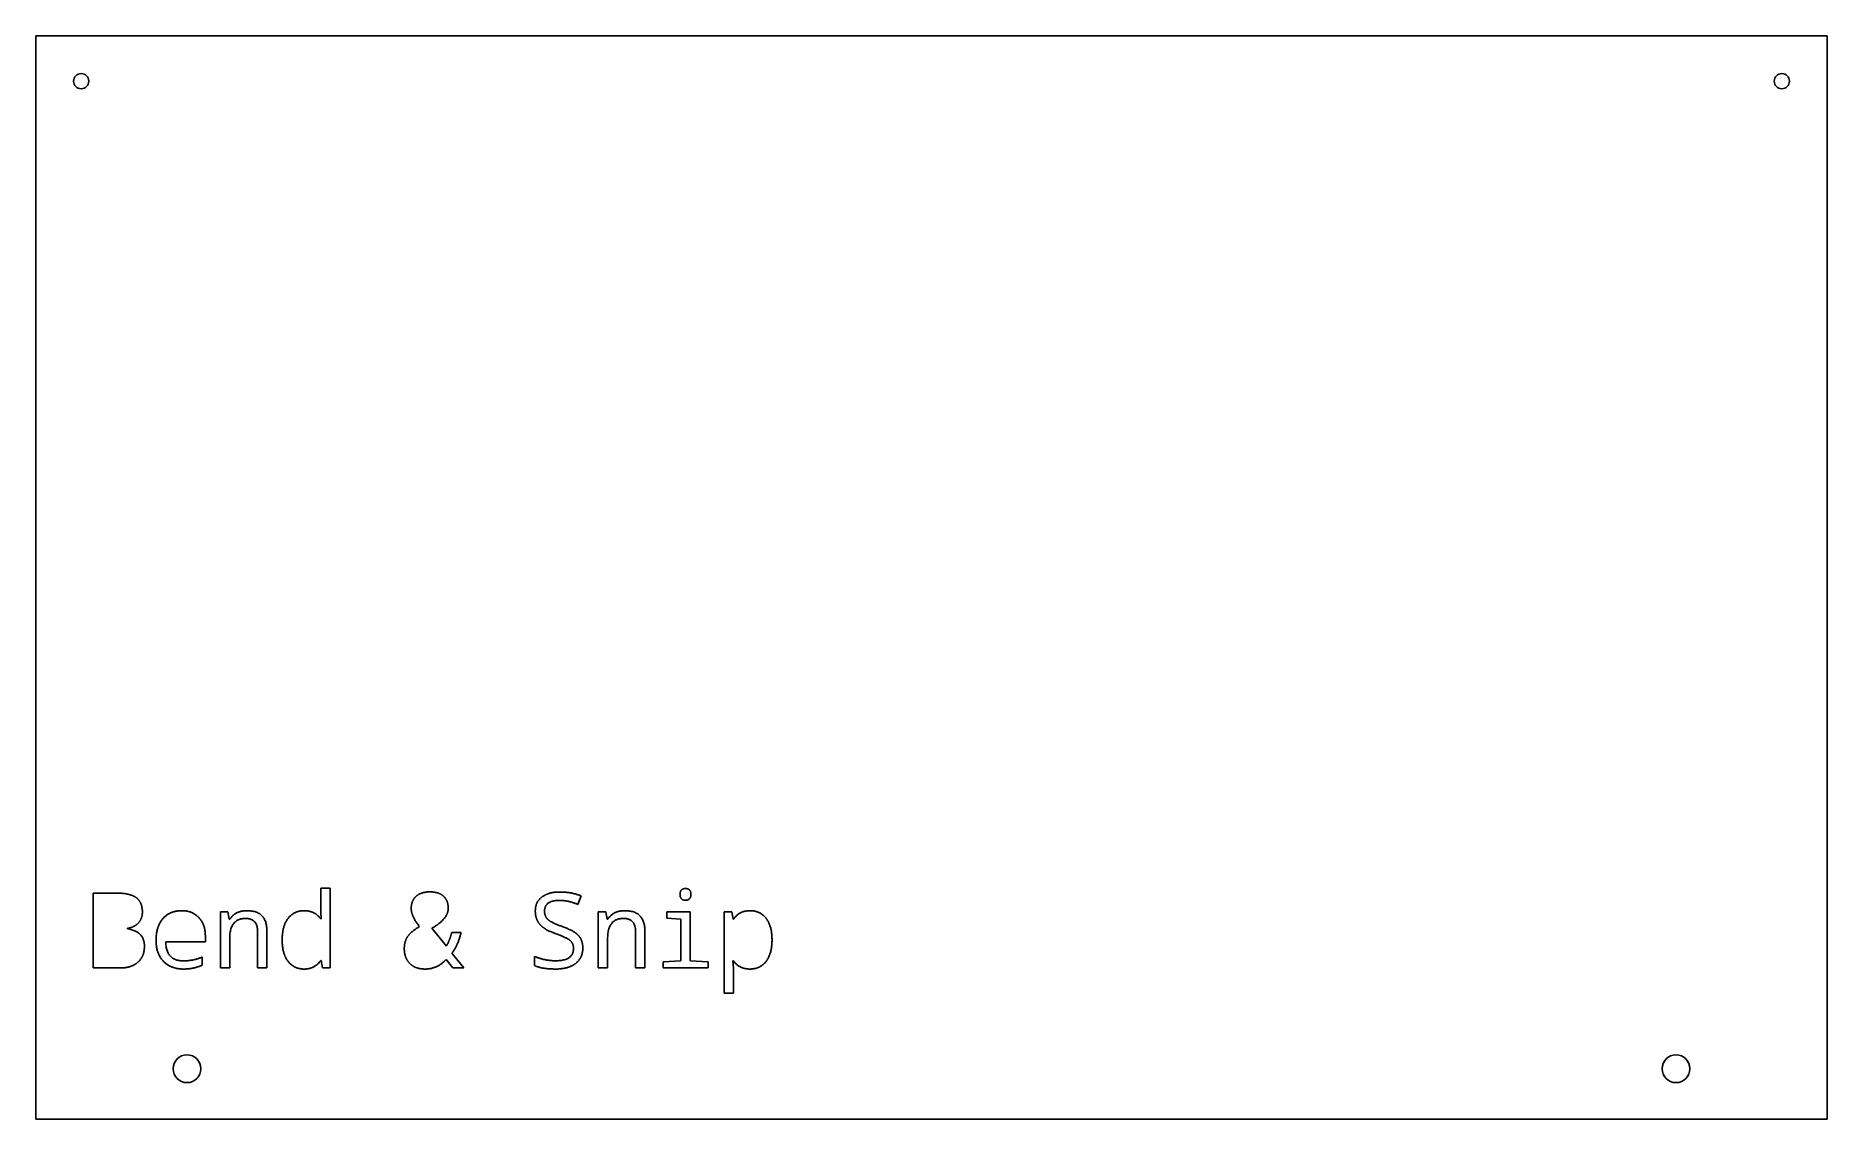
# Model space of a CAD drawing. Extents: x -223 to 132, y -19 to 196.
import ezdxf

# ---------------------------------------------------------------- set-up
doc = ezdxf.new("R2010")
doc.units = 0
doc.layers.add('VISIBLE', color=7, linetype='CONTINUOUS')

msp = doc.modelspace()

# ---------------------------------------------------------------- linework, layer by layer
at = {"layer": 'VISIBLE'}
for p, q in [((-223.41, -18.63), (-223.41, 196.37)), ((-223.41, 196.37), (132.19, 196.37)), ((132.19, -18.63), (132.19, 196.37)), ((-212.04, 11.37), (-212.04, 26.24)), ((-212.04, 26.24), (-207.56, 26.24)), ((-166.86, 22.76), (-166.86, 27.2)), ((-166.86, 27.2), (-165.01, 27.2)), ((-165.01, 27.2), (-165.01, 11.37)), ((-115.14, 25.66), (-115.79, 23.99)), ((-186.78, 11.37), (-186.78, 22.54)), ((-186.78, 22.54), (-185.28, 22.54)), ((-185.28, 22.54), (-185.01, 21.03)), ((-111.76, 11.37), (-111.76, 22.54)), ((-111.76, 22.54), (-110.26, 22.54)), ((-110.26, 22.54), (-109.99, 21.03)), ((-98.12, 21.29), (-98.12, 22.54)), ((-98.12, 22.54), (-93.53, 22.54)), ((-93.53, 22.54), (-93.53, 12.82)), ((-86.77, 6.36), (-86.77, 22.54)), ((-86.77, 22.54), (-85.28, 22.54)), ((-85.28, 22.54), (-85, 21.03)), ((-205.22, 19.26), (-205.22, 19.16)), ((-185.01, 21.03), (-184.91, 21.03)), ((-179.38, 11.37), (-179.38, 18.56)), ((-177.53, 18.66), (-177.53, 11.37)), ((-166.86, 21.11), (-166.74, 21.11)), ((-144.77, 19.26), (-141.91, 15.72)), ((-140.86, 18.43), (-138.99, 18.43)), ((-109.99, 21.03), (-109.89, 21.03)), ((-104.36, 11.37), (-104.36, 18.56)), ((-102.51, 18.66), (-102.51, 11.37)), ((-95.38, 21.07), (-98.12, 21.29)), ((-95.38, 12.82), (-95.38, 21.07)), ((-85, 21.03), (-84.92, 21.03)), ((-189.76, 16.59), (-197.63, 16.59)), ((-189.76, 17.74), (-189.76, 16.59)), ((-184.93, 17.15), (-184.93, 11.37)), ((-140.8, 14.33), (-138.42, 11.37)), ((-109.91, 17.15), (-109.91, 11.37)), ((-206.68, 11.37), (-212.04, 11.37)), ((-190.37, 13.55), (-190.37, 11.93)), ((-184.93, 11.37), (-186.78, 11.37)), ((-177.53, 11.37), (-179.38, 11.37)), ((-166.78, 12.86), (-166.86, 12.86)), ((-166.5, 11.37), (-166.78, 12.86)), ((-165.01, 11.37), (-166.5, 11.37)), ((-140.62, 11.37), (-141.95, 13.06)), ((-138.42, 11.37), (-140.62, 11.37)), ((-124.45, 11.86), (-124.45, 13.67)), ((-109.91, 11.37), (-111.76, 11.37)), ((-102.51, 11.37), (-104.36, 11.37)), ((-98.88, 12.62), (-95.38, 12.82)), ((-98.88, 11.37), (-98.88, 12.62)), ((-89.95, 11.37), (-98.88, 11.37)), ((-93.53, 12.82), (-89.95, 12.62)), ((-89.95, 12.62), (-89.95, 11.37)), ((-84.92, 12.78), (-85.04, 12.78)), ((-84.92, 11.13), (-84.92, 6.36)), ((-84.92, 6.36), (-86.77, 6.36)), ((-223.41, -18.63), (132.19, -18.63))]:
    msp.add_line(p, q, dxfattribs=at)
for centre, radius in [((-214.41, 187.37), 1.5), ((123.19, 187.37), 1.5), ((-193.41, -8.63), 2.75), ((102.19, -8.63), 2.75)]:
    msp.add_circle(centre, radius, dxfattribs=at)
for points in [[(-207.56, 26.24), (-204.78, 26.24), (-203.52, 25.35)], [(-203.52, 25.35), (-202.26, 24.46), (-202.26, 22.48)], [(-148.89, 23.22), (-148.89, 24.72), (-147.92, 25.6)], [(-147.92, 25.6), (-146.95, 26.47), (-145.13, 26.47)], [(-145.13, 26.47), (-143.42, 26.47), (-142.48, 25.6)], [(-142.48, 25.6), (-141.54, 24.73), (-141.54, 23.22)], [(-124.26, 22.68), (-124.26, 24.45), (-122.95, 25.45)], [(-122.95, 25.45), (-121.65, 26.45), (-119.37, 26.45)], [(-119.37, 26.45), (-117.04, 26.45), (-115.14, 25.66)], [(-95.53, 25.98), (-95.53, 27.13), (-94.44, 27.13)], [(-94.44, 24.8), (-95.53, 24.8), (-95.53, 25.98)], [(-94.44, 27.13), (-93.37, 27.13), (-93.37, 25.98)], [(-93.69, 25.09), (-94, 24.8), (-94.44, 24.8)], [(-93.37, 25.98), (-93.37, 25.38), (-93.69, 25.09)], [(-202.26, 22.48), (-202.26, 21.17), (-203.06, 20.31)], [(-198.18, 21.16), (-196.8, 22.74), (-194.49, 22.74)], [(-194.49, 22.74), (-192.33, 22.74), (-191.05, 21.38)], [(-191.05, 21.38), (-189.76, 20.01), (-189.76, 17.74)], [(-184.91, 21.03), (-183.86, 22.74), (-181.49, 22.74)], [(-181.49, 22.74), (-177.53, 22.74), (-177.53, 18.66)], [(-173.34, 21.21), (-172.17, 22.74), (-170.13, 22.74)], [(-170.13, 22.74), (-168.04, 22.74), (-166.86, 21.11)], [(-166.74, 21.11), (-166.86, 22.42), (-166.86, 22.76)], [(-147.23, 19.6), (-148.89, 21.55), (-148.89, 23.22)], [(-141.54, 23.22), (-141.54, 21.15), (-144.77, 19.26)], [(-123.34, 20), (-124.26, 21.03), (-124.26, 22.68)], [(-119.45, 24.78), (-122.43, 24.78), (-122.43, 22.66)], [(-122.43, 22.66), (-122.43, 21.62), (-121.76, 20.99)], [(-115.79, 23.99), (-117.75, 24.78), (-119.45, 24.78)], [(-109.89, 21.03), (-108.84, 22.74), (-106.47, 22.74)], [(-106.47, 22.74), (-102.51, 22.74), (-102.51, 18.66)], [(-84.92, 21.03), (-83.8, 22.74), (-81.64, 22.74)], [(-81.64, 22.74), (-79.6, 22.74), (-78.44, 21.22)], [(-203.06, 20.31), (-203.86, 19.44), (-205.22, 19.26)], [(-205.22, 19.16), (-201.85, 18.61), (-201.85, 15.68)], [(-199.55, 16.87), (-199.55, 19.58), (-198.18, 21.16)], [(-181.8, 21.2), (-184.93, 21.2), (-184.93, 17.15)], [(-179.38, 18.56), (-179.38, 21.2), (-181.8, 21.2)], [(-174.51, 16.93), (-174.51, 19.68), (-173.34, 21.21)], [(-149.63, 17.57), (-148.98, 18.56), (-147.23, 19.6)], [(-141.91, 15.72), (-141.19, 16.95), (-140.86, 18.43)], [(-138.99, 18.43), (-139.52, 16.05), (-140.8, 14.33)], [(-120.3, 18.22), (-122.42, 18.96), (-123.34, 20)], [(-121.76, 20.99), (-121.1, 20.36), (-119.01, 19.64)], [(-117.4, 16.87), (-118.12, 17.44), (-120.3, 18.22)], [(-119.01, 19.64), (-116.51, 18.74), (-115.67, 17.79)], [(-115.67, 17.79), (-114.83, 16.84), (-114.83, 15.34)], [(-106.78, 21.2), (-109.91, 21.2), (-109.91, 17.15)], [(-104.36, 18.56), (-104.36, 21.2), (-106.78, 21.2)], [(-78.44, 21.22), (-77.27, 19.7), (-77.27, 16.97)], [(-201.85, 15.68), (-201.85, 13.66), (-203.14, 12.52)], [(-198.06, 12.68), (-199.55, 14.21), (-199.55, 16.87)], [(-197.63, 16.59), (-197.55, 12.78), (-194.13, 12.78)], [(-173.34, 12.68), (-174.51, 14.21), (-174.51, 16.93)], [(-150.27, 15.24), (-150.27, 16.57), (-149.63, 17.57)], [(-149.17, 12.25), (-150.27, 13.34), (-150.27, 15.24)], [(-120.25, 12.8), (-116.68, 12.8), (-116.68, 15.24)], [(-116.68, 15.24), (-116.68, 16.3), (-117.4, 16.87)], [(-114.83, 15.34), (-114.83, 13.39), (-116.24, 12.28)], [(-77.27, 16.97), (-77.27, 14.22), (-78.44, 12.69)], [(-203.14, 12.52), (-204.44, 11.37), (-206.68, 11.37)], [(-194.07, 11.16), (-196.57, 11.16), (-198.06, 12.68)], [(-194.13, 12.78), (-192.15, 12.78), (-190.37, 13.55)], [(-190.37, 11.93), (-192.06, 11.16), (-194.07, 11.16)], [(-170.13, 11.16), (-172.18, 11.16), (-173.34, 12.68)], [(-166.86, 12.86), (-168.01, 11.16), (-170.13, 11.16)], [(-146.15, 11.16), (-148.07, 11.16), (-149.17, 12.25)], [(-141.95, 13.06), (-143.72, 11.16), (-146.15, 11.16)], [(-124.45, 13.67), (-122.31, 12.8), (-120.25, 12.8)], [(-120.25, 11.16), (-122.94, 11.16), (-124.45, 11.86)], [(-116.24, 12.28), (-117.65, 11.16), (-120.25, 11.16)], [(-85.04, 12.78), (-84.92, 11.47), (-84.92, 11.13)], [(-81.64, 11.16), (-83.75, 11.16), (-84.92, 12.78)], [(-78.44, 12.69), (-79.61, 11.16), (-81.64, 11.16)]]:
    msp.add_open_spline(points, degree=2, dxfattribs=at)

doc.saveas('drawing.dxf')
